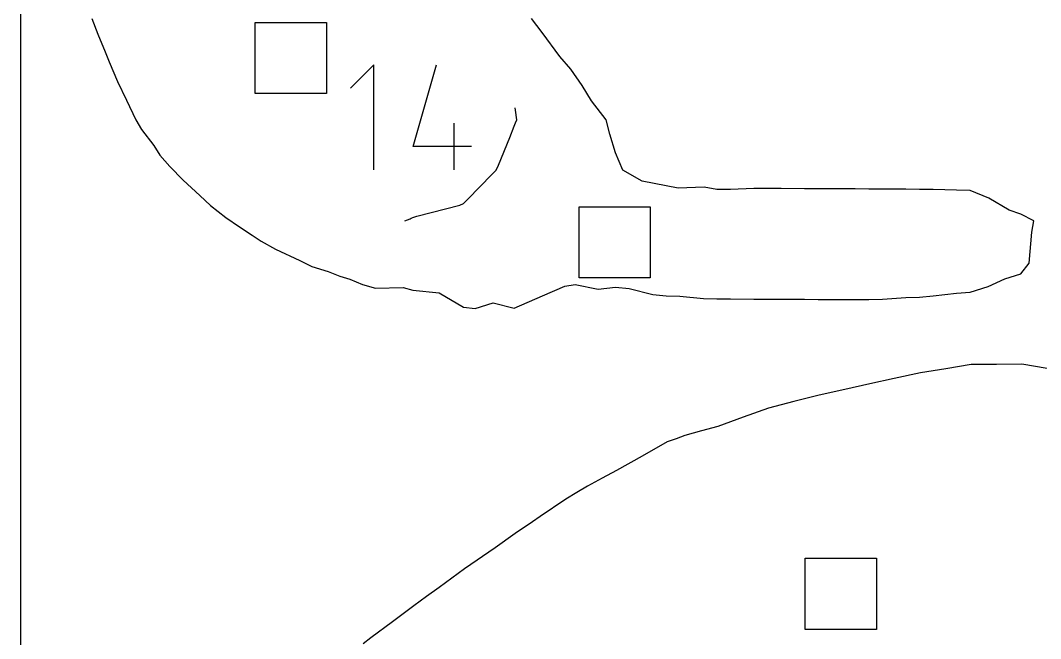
# Model space of a CAD drawing. Extents: x 0 to 12, y 0 to 12.
# Drawn here: x 0 to 2.292, y 9.532 to 10.921 of the extents above; entities that cross this region are included whole.
import ezdxf

# ---------------------------------------------------------------- set-up
doc = ezdxf.new("R2010")
doc.units = 0

msp = doc.modelspace()

# ---------------------------------------------------------------- linework, layer by layer
at = {"layer": 'annotation', "color": 1}
for p, q in [((0.793939, 10.821477), (0.741488, 10.769011)), ((0.793939, 10.585542), (0.793939, 10.821477)), ((0.882407, 10.637993), (0.934725, 10.821477)), ((1.112199, 10.719492), (1.111519, 10.724797)), ((1.114951, 10.698019), (1.112199, 10.719492)), ((0.974141, 10.585542), (0.974141, 10.690326)), ((1.099318, 10.658104), (1.109446, 10.68339)), ((1.109446, 10.68339), (1.112198, 10.690704)), ((1.112198, 10.690704), (1.114951, 10.698019)), ((1.07386, 10.596141), (1.099318, 10.658104)), ((1.01341, 10.637993), (0.882407, 10.637993)), ((1.068473, 10.58424), (1.07386, 10.596141)), ((1.004999, 10.519287), (1.059139, 10.574689)), ((1.059139, 10.574689), (1.068473, 10.58424)), ((0.995666, 10.509736), (1.004999, 10.519287)), ((0.890643, 10.481241), (0.986912, 10.505549)), ((0.986912, 10.505549), (0.995666, 10.509736)), ((0.863364, 10.47063), (0.875249, 10.475486)), ((0.875249, 10.475486), (0.877509, 10.476388)), ((0.877509, 10.476388), (0.881887, 10.478018)), ((0.881887, 10.478018), (0.890643, 10.481241))]:
    msp.add_line(p, q, dxfattribs=at)
at = {"layer": 'boundary', "color": 5}
for p, q in [((0.160216, 10.92558), (0.174296, 10.890184)), ((1.171986, 10.894116), (1.148487, 10.92558)), ((0.174296, 10.890184), (0.190141, 10.850548)), ((1.211997, 10.840004), (1.171986, 10.894116)), ((0.190141, 10.850548), (0.199206, 10.827641)), ((1.236471, 10.8118), (1.211997, 10.840004)), ((0.199206, 10.827641), (0.21787, 10.784065)), ((1.262132, 10.775037), (1.236471, 10.8118)), ((0.21787, 10.784065), (0.238538, 10.742086)), ((1.283157, 10.740594), (1.262132, 10.775037)), ((0.238538, 10.742086), (0.258989, 10.69802)), ((1.315865, 10.69802), (1.283157, 10.740594)), ((0.258989, 10.69802), (0.272274, 10.67592)), ((1.32424, 10.665388), (1.315865, 10.69802)), ((0.272274, 10.67592), (0.299701, 10.640343)), ((1.337007, 10.623799), (1.32424, 10.665388)), ((0.299701, 10.640343), (0.312986, 10.618243)), ((0.312986, 10.618243), (0.33544, 10.592572)), ((1.353124, 10.58424), (1.337007, 10.623799)), ((0.33544, 10.592572), (0.365872, 10.561832)), ((1.396994, 10.559829), (1.353124, 10.58424)), ((0.365872, 10.561832), (0.40287, 10.527295)), ((1.450787, 10.54907), (1.396994, 10.559829)), ((1.477342, 10.544094), (1.450787, 10.54907)), ((1.536183, 10.546011), (1.477342, 10.544094)), ((1.564567, 10.541328), (1.536183, 10.546011)), ((1.647915, 10.543717), (1.594999, 10.541035)), ((1.678347, 10.543424), (1.647915, 10.543717)), ((1.708779, 10.543256), (1.678347, 10.543424)), ((1.761695, 10.542967), (1.708779, 10.543256)), ((1.792127, 10.542799), (1.761695, 10.542967)), ((1.822559, 10.542626), (1.792127, 10.542799)), ((1.875475, 10.542333), (1.822559, 10.542626)), ((1.905907, 10.54216), (1.875475, 10.542333)), ((1.936339, 10.541977), (1.905907, 10.54216)), ((0.40287, 10.527295), (0.426766, 10.504887)), ((1.594999, 10.541035), (1.564567, 10.541328)), ((1.989255, 10.541659), (1.936339, 10.541977)), ((2.019687, 10.541476), (1.989255, 10.541659)), ((2.050119, 10.54091), (2.019687, 10.541476)), ((2.103036, 10.539263), (2.050119, 10.54091)), ((2.133467, 10.538697), (2.103036, 10.539263)), ((2.175739, 10.52181), (2.133467, 10.538697)), ((2.221019, 10.494764), (2.175739, 10.52181)), ((0.426766, 10.504887), (0.46166, 10.478484)), ((0.46166, 10.478484), (0.492092, 10.457006)), ((2.247247, 10.485884), (2.221019, 10.494764)), ((2.276862, 10.47046), (2.247247, 10.485884)), ((0.492092, 10.457006), (0.520672, 10.438223)), ((2.272236, 10.445471), (2.276862, 10.47046)), ((0.520672, 10.438223), (0.540546, 10.424769)), ((2.265846, 10.375279), (2.272236, 10.445471)), ((0.540546, 10.424769), (0.573215, 10.40734)), ((0.573215, 10.40734), (0.628065, 10.381863)), ((0.628065, 10.381863), (0.654326, 10.367785)), ((0.654326, 10.367785), (0.691065, 10.35668)), ((2.247247, 10.351573), (2.265846, 10.375279)), ((0.691065, 10.35668), (0.717708, 10.34644)), ((0.717708, 10.34644), (0.73979, 10.339626)), ((0.73979, 10.339626), (0.768106, 10.327672)), ((2.173949, 10.323115), (2.211352, 10.340495)), ((2.211352, 10.340495), (2.247247, 10.351573)), ((0.768106, 10.327672), (0.798, 10.319434)), ((0.798, 10.319434), (0.859787, 10.320541)), ((0.859787, 10.320541), (0.881886, 10.315228)), ((0.881886, 10.315228), (0.940911, 10.308758)), ((1.173051, 10.30227), (1.223227, 10.323959)), ((1.223227, 10.323959), (1.246139, 10.327723)), ((1.246139, 10.327723), (1.297671, 10.317156)), ((1.297671, 10.317156), (1.337007, 10.321344)), ((1.337007, 10.321344), (1.367438, 10.318677)), ((1.367438, 10.318677), (1.420355, 10.304847)), ((2.133467, 10.310748), (2.173949, 10.323115)), ((0.940911, 10.308758), (0.995666, 10.276834)), ((1.109447, 10.274437), (1.173051, 10.30227)), ((1.420355, 10.304847), (1.450787, 10.302179)), ((1.450787, 10.302179), (1.481219, 10.301602)), ((1.481219, 10.301602), (1.534135, 10.295832)), ((1.534135, 10.295832), (1.564567, 10.295255)), ((1.564567, 10.295255), (1.594999, 10.295243)), ((1.594999, 10.295243), (1.647915, 10.294933)), ((1.647915, 10.294933), (1.678347, 10.294921)), ((1.678347, 10.294921), (1.708779, 10.294744)), ((1.708779, 10.294744), (1.761695, 10.294434)), ((1.761695, 10.294434), (1.792127, 10.294256)), ((1.792127, 10.294256), (1.822559, 10.29414)), ((1.822559, 10.29414), (1.875475, 10.293983)), ((1.875475, 10.293983), (1.905907, 10.293867)), ((1.905907, 10.293867), (1.936339, 10.295034)), ((1.936339, 10.295034), (1.989255, 10.298212)), ((1.989255, 10.298212), (2.019687, 10.29938)), ((2.019687, 10.29938), (2.050119, 10.301873)), ((2.050119, 10.301873), (2.103036, 10.308254)), ((2.103036, 10.308254), (2.133467, 10.310748)), ((0.995666, 10.276834), (1.021365, 10.273597)), ((1.021365, 10.273597), (1.061739, 10.286464)), ((1.061739, 10.286464), (1.109447, 10.274437)), ((2.079065, 10.138481), (2.021696, 10.128906)), ((2.135476, 10.147886), (2.079065, 10.138481)), ((2.192845, 10.148225), (2.135476, 10.147886)), ((2.249256, 10.148597), (2.192845, 10.148225)), ((2.306625, 10.138907), (2.249256, 10.148597)), ((1.962788, 10.116073), (1.907916, 10.104133)), ((2.021696, 10.128906), (1.962788, 10.116073)), ((1.852102, 10.091958), (1.794136, 10.079095)), ((1.907916, 10.104133), (1.852102, 10.091958)), ((1.737725, 10.064528), (1.680356, 10.049685)), ((1.794136, 10.079095), (1.737725, 10.064528)), ((1.680356, 10.049685), (1.623945, 10.029354)), ((1.623945, 10.029354), (1.566576, 10.008627)), ((1.529918, 9.998618), (1.492847, 9.988436)), ((1.566576, 10.008627), (1.529918, 9.998618)), ((1.452796, 9.973743), (1.396385, 9.942005)), ((1.473094, 9.981199), (1.452796, 9.973743)), ((1.492847, 9.988436), (1.473094, 9.981199)), ((1.396385, 9.942005), (1.339016, 9.909863)), ((1.339016, 9.909863), (1.306753, 9.892427)), ((1.306753, 9.892427), (1.273806, 9.874655)), ((1.249657, 9.859965), (1.225236, 9.845127)), ((1.273806, 9.874655), (1.249657, 9.859965)), ((1.225236, 9.845127), (1.16769, 9.806601)), ((1.150378, 9.794258), (1.111456, 9.767852)), ((1.16769, 9.806601), (1.150378, 9.794258)), ((1.111456, 9.767852), (1.066364, 9.736103)), ((1.066364, 9.736103), (0.997675, 9.688495)), ((0.997675, 9.688495), (0.969465, 9.667982)), ((0.969465, 9.667982), (0.940755, 9.647095)), ((0.912554, 9.626339), (0.883895, 9.605237)), ((0.940755, 9.647095), (0.912554, 9.626339)), ((0.883895, 9.605237), (0.835999, 9.569582)), ((0.835999, 9.569582), (0.787309, 9.533315)), ((0.787309, 9.533315), (0.770115, 9.520429))]:
    msp.add_line(p, q, dxfattribs=at)
at = {"layer": 'frame', "color": 5}
msp.add_line((0, 12), (0, 0), dxfattribs=at)
at = {"layer": 'hole', "color": 5}
for p, q in [((0.527716, 10.756592), (0.527716, 10.916592)), ((0.527716, 10.916592), (0.687716, 10.916592)), ((0.687716, 10.916592), (0.687716, 10.756592)), ((0.687716, 10.756592), (0.527716, 10.756592)), ((1.255028, 10.342296), (1.255028, 10.502296)), ((1.255028, 10.502296), (1.415028, 10.502296)), ((1.415028, 10.502296), (1.415028, 10.342296)), ((1.415028, 10.342296), (1.255028, 10.342296)), ((1.763163, 9.552647), (1.763163, 9.712647)), ((1.763163, 9.712647), (1.923163, 9.712647)), ((1.923163, 9.712647), (1.923163, 9.552647)), ((1.923163, 9.552647), (1.763163, 9.552647))]:
    msp.add_line(p, q, dxfattribs=at)

doc.saveas('drawing.dxf')
